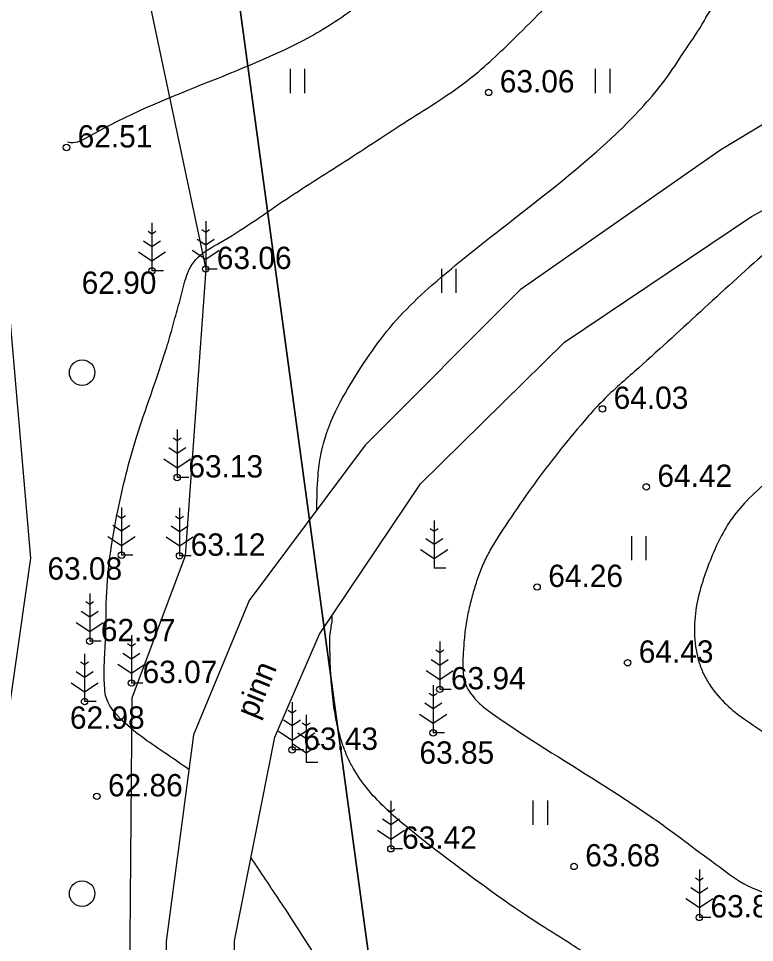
# Model space of a CAD drawing. Extents: x 640640 to 640863, y 6456506 to 6456694.
# Drawn here: x 640685.6 to 640708.67, y 6456610.46 to 6456639.42 of the extents above; entities that cross this region are included whole.
import ezdxf

# ---------------------------------------------------------------- set-up
doc = ezdxf.new("R2010")
doc.units = 0
for name, color, linetype in [('HALJASTUS', 7, 'Continuous'), ('HORISONTAAL', 7, 'Continuous'), ('KORGUS', 7, 'Continuous'), ('MOOTPIIR', 7, 'Continuous'), ('PIIR', 7, 'Continuous'), ('PUU', 7, 'Continuous'), ('TEE', 7, 'Continuous')]:
    doc.layers.add(name, color=color, linetype=linetype)

msp = doc.modelspace()

# ---------------------------------------------------------------- linework, layer by layer
at = {"layer": 'HALJASTUS'}
for p, q in [((640694.111, 6456637.841), (640694.111, 6456637.08)), ((640694.566, 6456637.841), (640694.566, 6456637.08)), ((640703.681, 6456637.841), (640703.681, 6456637.08)), ((640704.136, 6456637.841), (640704.136, 6456637.08)), ((640698.858, 6456631.582), (640698.858, 6456630.821)), ((640699.313, 6456631.582), (640699.313, 6456630.821)), ((640704.811, 6456623.203), (640704.811, 6456622.442)), ((640705.266, 6456623.203), (640705.266, 6456622.442)), ((640701.722, 6456614.909), (640701.722, 6456614.148)), ((640702.177, 6456614.909), (640702.177, 6456614.148))]:
    msp.add_line(p, q, dxfattribs=at)
msp.add_lwpolyline([(640739.929, 6456608.122), (640738.989, 6456614.135), (640736.596, 6456614.438), (640737.089, 6456621.197), (640738.157, 6456621.871), (640741.457, 6456623.362), (640741.469, 6456628.792), (640740.506, 6456633.407), (640736.446, 6456640.76), (640736.446, 6456640.76), (640736.15, 6456654.348), (640717.686, 6456653.959), (640708.142, 6456648.42), (640705.161, 6456647.831), (640701.429, 6456651.877), (640685.999, 6456657.471), (640691.467, 6456631.57), (640690.827, 6456622.584), (640689.149, 6456618.124), (640688.93, 6456591.7)], dxfattribs=at)
for centre in [(640687.593, 6456628.325), (640687.593, 6456611.995)]:
    msp.add_circle(centre, 0.4, dxfattribs=at)
at = {"layer": 'HORISONTAAL'}
for points in [[(640700.6, 6456670.03), (640701.46, 6456667.37), (640702.73, 6456662.92), (640702.83, 6456661.01), (640702.8, 6456660.77), (640702.68, 6456659.72), (640702.61, 6456658.01), (640702.71, 6456656.75), (640703.01, 6456653.08), (640703.02, 6456651.06), (640702.9, 6456650.32), (640702.18, 6456649.22), (640700.37, 6456646.86), (640700.33, 6456646.79), (640697.56, 6456641.42), (640696.28, 6456639.89), (640694.74, 6456638.85), (640687.8, 6456635.72), (640687.23, 6456635.53), (640687.14, 6456635.55)], [(640690.941, 6456615.883), (640690.25, 6456616.36), (640688.86, 6456617.41), (640688.33, 6456618.2), (640688.296, 6456618.517), (640688.285, 6456618.835), (640688.3, 6456619.47), (640688.34, 6456620.29), (640688.35, 6456621.08), (640688.71, 6456623.99), (640689.3, 6456626.3), (640690.17, 6456628.88), (640690.368, 6456629.534), (640690.55, 6456630.193), (640690.731, 6456630.853), (640690.93, 6456631.51), (640691.16, 6456631.87), (640691.92, 6456632.4), (640693.875, 6456633.683), (640695.838, 6456634.949), (640697.798, 6456636.223), (640699.74, 6456637.53), (640701.15, 6456638.81), (640703.049, 6456640.79), (640703.864, 6456641.879), (640704.215, 6456642.47), (640704.52, 6456643.1), (640704.52, 6456643.28), (640704.53, 6456643.32), (640704.825, 6456643.697), (640705.213, 6456643.986), (640705.612, 6456644.265), (640705.94, 6456644.61), (640706.162, 6456644.953), (640706.367, 6456645.306), (640706.64, 6456646.06), (640706.87, 6456648.11), (640706.91, 6456649.05), (640707.115, 6456651.033), (640707.394, 6456653.012), (640707.651, 6456654.992), (640707.79, 6456656.98), (640707.79, 6456657.84), (640707.81, 6456658.9), (640708.03, 6456659.917), (640708.197, 6456660.417), (640708.34, 6456660.92), (640708.455, 6456661.414), (640708.483, 6456661.664), (640708.48, 6456661.91), (640708.39, 6456662.06), (640708.208, 6456662.215), (640707.997, 6456662.341), (640707.808, 6456662.476), (640707.69, 6456662.66), (640707.37, 6456664), (640707.02, 6456665.65), (640705.74, 6456669.9)], [(640694.952, 6456624.025), (640694.99, 6456625.09), (640695.08, 6456625.76), (640695.54, 6456627.11), (640696.163, 6456628.216), (640696.865, 6456629.253), (640697.66, 6456630.206), (640698.56, 6456631.06), (640701.05, 6456633.08), (640704.57, 6456636.04), (640705.944, 6456637.608), (640706.533, 6456638.477), (640707.1, 6456639.36), (640707.15, 6456639.45), (640707.73, 6456640.16), (640708.56, 6456641.08), (640709.23, 6456641.73), (640709.62, 6456642.37), (640709.68, 6456643.22), (640710.05, 6456647.95), (640710.15, 6456648.12), (640710.626, 6456648.611), (640711.165, 6456649.036), (640711.689, 6456649.478), (640711.921, 6456649.731), (640712.12, 6456650.02), (640712.24, 6456650.42), (640712.299, 6456651.948), (640712.302, 6456653.479), (640712.319, 6456655.007), (640712.42, 6456656.53), (640712.58, 6456657.89), (640713.01, 6456662.49), (640713.03, 6456663.47), (640713.05, 6456663.82), (640712.95, 6456664.43), (640711.82, 6456667.17), (640711.46, 6456668.02), (640710.88, 6456669.76)], [(640714.34, 6456636.27), (640710.09, 6456633), (640709.04, 6456632.1), (640704.91, 6456628.36), (640703.85, 6456627.38), (640703.43, 6456626.92), (640702.626, 6456625.955), (640701.863, 6456624.965), (640701.139, 6456623.94), (640700.45, 6456622.87), (640700.221, 6456622.446), (640700.038, 6456622.008), (640699.889, 6456621.555), (640699.76, 6456621.09), (640699.651, 6456620.582), (640699.581, 6456620.071), (640699.543, 6456619.56), (640699.53, 6456619.05), (640699.65, 6456618.47), (640699.817, 6456618.214), (640700.007, 6456617.995), (640700.45, 6456617.64), (640703.78, 6456615.49), (640705.13, 6456614.61), (640706.308, 6456613.772), (640706.887, 6456613.338), (640707.47, 6456612.91), (640708.46, 6456612.24), (640709.11, 6456611.98), (640714.83, 6456610.53), (640715.24, 6456610.47), (640715.58, 6456610.49), (640715.853, 6456610.577), (640716.118, 6456610.677), (640716.63, 6456610.91), (640721.28, 6456613.25), (640723.57, 6456614.43), (640723.8, 6456614.53), (640724.02, 6456614.63), (640725.087, 6456615.177), (640726.111, 6456615.798), (640727.094, 6456616.49), (640727.572, 6456616.862), (640728.04, 6456617.25), (640729.514, 6456618.602), (640730.888, 6456620.032), (640732.185, 6456621.525), (640733.43, 6456623.07), (640733.83, 6456623.64), (640733.982, 6456623.811)], [(640713.314, 6456628.833), (640713.19, 6456628.725), (640713.032, 6456628.586), (640712.88, 6456628.44), (640712.16, 6456627.68), (640711.33, 6456626.83), (640710.627, 6456626.181), (640709.889, 6456625.575), (640709.143, 6456624.964), (640708.42, 6456624.3), (640707.934, 6456623.709), (640707.553, 6456623.054), (640707.253, 6456622.361), (640707.01, 6456621.66), (640706.832, 6456620.877), (640706.795, 6456620.048), (640706.938, 6456619.233), (640707.089, 6456618.849), (640707.3, 6456618.49), (640707.789, 6456617.92), (640708.36, 6456617.46), (640709.1, 6456616.97), (640712.11, 6456615.17), (640713.33, 6456614.55), (640713.719, 6456614.408), (640713.919, 6456614.356), (640714.12, 6456614.31), (640714.59, 6456614.3), (640714.9, 6456614.42), (640718.2, 6456616.79), (640719.535, 6456617.756), (640720.213, 6456618.223), (640720.562, 6456618.443), (640720.92, 6456618.65), (640721.45, 6456618.88), (640722.53, 6456619.32), (640722.946, 6456619.586), (640723.299, 6456619.922), (640723.459, 6456620.117), (640723.608, 6456620.318), (640723.861, 6456620.747), (640724.71, 6456622.63), (640725.017, 6456623.365), (640725.282, 6456624.117), (640725.756, 6456625.638), (640726.272, 6456627.133), (640726.97, 6456628.54), (640727.22, 6456628.92), (640727.57, 6456629.42), (640727.91, 6456629.88), (640728.51, 6456630.464), (640729.217, 6456630.939), (640729.937, 6456631.408), (640730.274, 6456631.667), (640730.431, 6456631.813), (640730.58, 6456631.97), (640730.84, 6456632.312), (640731.04, 6456632.69), (640731.191, 6456633.098), (640731.303, 6456633.517), (640731.414, 6456633.939), (640731.542, 6456634.309)], [(640732.799, 6456606.067), (640732.78, 6456606.065), (640730.284, 6456605.648), (640727.83, 6456605.1), (640727.398, 6456604.969), (640726.972, 6456604.813), (640726.545, 6456604.663), (640726.11, 6456604.55), (640725.08, 6456604.54), (640722.62, 6456605.2), (640718.32, 6456606.37), (640717.412, 6456606.681), (640716.529, 6456607.063), (640715.646, 6456607.453), (640714.74, 6456607.79), (640714.02, 6456607.94), (640711.31, 6456608.09), (640709.83, 6456607.7), (640708.09, 6456607.24), (640707.62, 6456607.38), (640705.255, 6456608.887), (640704.109, 6456609.642), (640702.95, 6456610.39), (640701.95, 6456611.02), (640698.88, 6456613.21), (640697.64, 6456614.19), (640696.532, 6456615.286), (640696.091, 6456615.925), (640695.914, 6456616.272), (640695.77, 6456616.64), (640695.438, 6456618.248), (640695.36, 6456619.87), (640695.36, 6456619.97), (640695.37, 6456620.15), (640695.43, 6456620.58), (640695.426, 6456620.711)], [(640732, 6456582.308), (640731.539, 6456581.177), (640731.358, 6456580.594), (640731.21, 6456580), (640731.143, 6456579.575), (640731.112, 6456579.146), (640731.087, 6456578.717), (640731.04, 6456578.29), (640730.95, 6456577.96), (640730.84, 6456577.95), (640730.612, 6456578.283), (640730.399, 6456578.634), (640730.184, 6456578.985), (640729.95, 6456579.32), (640728.49, 6456581.15), (640728.06, 6456581.54), (640726.912, 6456582.522), (640725.752, 6456583.488), (640724.595, 6456584.46), (640723.46, 6456585.46), (640722.593, 6456586.309), (640721.775, 6456587.205), (640720.29, 6456589.12), (640719.68, 6456590), (640719.34, 6456590.49), (640714.58, 6456597.16), (640713.435, 6456598.769), (640712.858, 6456599.571), (640712.27, 6456600.37), (640711.91, 6456600.54), (640711.74, 6456600.59), (640710.14, 6456601.115), (640708.542, 6456601.645), (640705.41, 6456602.87), (640704.13, 6456603.47), (640702.61, 6456604.19), (640701.618, 6456604.594), (640700.599, 6456604.933), (640699.579, 6456605.276), (640698.58, 6456605.69), (640698.121, 6456605.953), (640697.697, 6456606.268), (640696.99, 6456607.04), (640694.03, 6456611.41), (640693.13, 6456612.76), (640692.886, 6456613.128)]]:
    msp.add_spline(points, degree=3, dxfattribs=at)
at = {"layer": 'KORGUS'}
for centre in [(640700.336, 6456637.106), (640687.103, 6456635.38), (640689.783, 6456631.516), (640691.467, 6456631.57), (640703.905, 6456627.187), (640690.574, 6456625.037), (640705.278, 6456624.742), (640688.827, 6456622.601), (640690.647, 6456622.584), (640701.856, 6456621.605), (640687.83, 6456619.906), (640704.693, 6456619.231), (640689.139, 6456618.594), (640698.805, 6456618.396), (640687.671, 6456618.013), (640698.598, 6456617.032), (640694.178, 6456616.499), (640688.055, 6456615.042), (640697.273, 6456613.399), (640703.015, 6456612.846), (640706.942, 6456611.248)]:
    msp.add_circle(centre, 0.1, dxfattribs=at)
at = {"layer": 'MOOTPIIR'}
msp.add_lwpolyline([(640682.812, 6456600.287), (640685.982, 6456622.504), (640683.322, 6456653.342), (640683.725, 6456671.478), (640717.153, 6456671.747), (640717.197, 6456675.596), (640721.58, 6456676.034), (640731.706, 6456675.64), (640743.192, 6456671.472), (640738.501, 6456664.454), (640738.983, 6456660.111), (640742.008, 6456658.269), (640744.419, 6456654.321), (640740.868, 6456650.724), (640738.983, 6456647.434), (640739.772, 6456644.057), (640747.707, 6456642.565), (640751.257, 6456635.152), (640747.444, 6456633.485), (640744.419, 6456629.581), (640744.156, 6456622.826), (640743.235, 6456607.824)], dxfattribs=at)
at = {"layer": 'PIIR'}
msp.add_lwpolyline([(640734.003, 6456678.754), (640734.74, 6456663.08), (640689.23, 6456664.08), (640700.05, 6456584.5), (640651.277, 6456596.585)], dxfattribs=at)
msp.add_lwpolyline([(640700.05, 6456584.5), (640689.23, 6456664.08), (640734.74, 6456663.08), (640738.92, 6456574.38)], close=True, dxfattribs=at)
at = {"layer": 'PUU'}
for p, q in [((640691.467, 6456633.07), (640691.467, 6456631.57)), ((640689.783, 6456632.666), (640689.659, 6456632.749)), ((640689.783, 6456633.016), (640689.783, 6456631.516)), ((640689.908, 6456632.749), (640689.783, 6456632.666)), ((640691.467, 6456632.72), (640691.342, 6456632.803)), ((640691.591, 6456632.803), (640691.467, 6456632.72)), ((640689.783, 6456632.266), (640689.517, 6456632.444)), ((640690.05, 6456632.444), (640689.783, 6456632.266)), ((640691.467, 6456632.32), (640691.2, 6456632.498)), ((640691.733, 6456632.498), (640691.467, 6456632.32)), ((640691.043, 6456632.159), (640691.467, 6456631.877)), ((640691.467, 6456631.877), (640691.891, 6456632.159)), ((640689.359, 6456632.105), (640689.783, 6456631.823)), ((640689.783, 6456631.823), (640690.207, 6456632.105)), ((640690.143, 6456631.516), (640689.783, 6456631.516)), ((640691.827, 6456631.57), (640691.467, 6456631.57)), ((640690.574, 6456626.537), (640690.574, 6456625.037)), ((640690.574, 6456626.187), (640690.45, 6456626.27)), ((640690.698, 6456626.27), (640690.574, 6456626.187)), ((640690.574, 6456625.787), (640690.307, 6456625.965)), ((640690.841, 6456625.965), (640690.574, 6456625.787)), ((640690.15, 6456625.626), (640690.574, 6456625.343)), ((640690.574, 6456625.343), (640690.998, 6456625.626)), ((640690.934, 6456625.037), (640690.574, 6456625.037)), ((640688.827, 6456624.101), (640688.827, 6456622.601)), ((640690.647, 6456624.084), (640690.647, 6456622.584)), ((640688.827, 6456623.751), (640688.702, 6456623.834)), ((640688.951, 6456623.834), (640688.827, 6456623.751)), ((640690.647, 6456623.734), (640690.523, 6456623.817)), ((640690.772, 6456623.817), (640690.647, 6456623.734)), ((640688.827, 6456623.351), (640688.56, 6456623.529)), ((640689.093, 6456623.529), (640688.827, 6456623.351)), ((640690.647, 6456623.334), (640690.381, 6456623.512)), ((640690.914, 6456623.512), (640690.647, 6456623.334)), ((640698.63, 6456623.69), (640698.63, 6456622.19)), ((640688.402, 6456623.191), (640688.827, 6456622.908)), ((640688.827, 6456622.908), (640689.251, 6456623.191)), ((640690.223, 6456623.173), (640690.647, 6456622.891)), ((640690.647, 6456622.891), (640691.072, 6456623.173)), ((640698.63, 6456623.34), (640698.506, 6456623.423)), ((640698.754, 6456623.423), (640698.63, 6456623.34)), ((640698.63, 6456622.94), (640698.363, 6456623.118)), ((640698.897, 6456623.118), (640698.63, 6456622.94)), ((640689.187, 6456622.601), (640688.827, 6456622.601)), ((640698.206, 6456622.779), (640698.63, 6456622.497)), ((640698.63, 6456622.497), (640699.054, 6456622.779)), ((640691.007, 6456622.584), (640690.647, 6456622.584)), ((640698.99, 6456622.19), (640698.63, 6456622.19)), ((640687.83, 6456621.406), (640687.83, 6456619.906)), ((640687.83, 6456621.056), (640687.705, 6456621.139)), ((640687.954, 6456621.139), (640687.83, 6456621.056)), ((640687.83, 6456620.656), (640687.563, 6456620.834)), ((640688.096, 6456620.834), (640687.83, 6456620.656)), ((640687.405, 6456620.495), (640687.83, 6456620.212)), ((640687.83, 6456620.212), (640688.254, 6456620.495)), ((640689.139, 6456620.094), (640689.139, 6456618.594)), ((640688.19, 6456619.906), (640687.83, 6456619.906)), ((640689.139, 6456619.744), (640689.015, 6456619.827)), ((640689.264, 6456619.827), (640689.139, 6456619.744)), ((640698.805, 6456619.896), (640698.805, 6456618.396)), ((640687.671, 6456619.513), (640687.671, 6456618.013)), ((640689.139, 6456619.344), (640688.873, 6456619.522)), ((640689.406, 6456619.522), (640689.139, 6456619.344)), ((640698.805, 6456619.546), (640698.681, 6456619.629)), ((640698.93, 6456619.629), (640698.805, 6456619.546)), ((640687.671, 6456619.163), (640687.547, 6456619.246)), ((640687.796, 6456619.246), (640687.671, 6456619.163)), ((640688.715, 6456619.183), (640689.139, 6456618.901)), ((640689.139, 6456618.901), (640689.564, 6456619.183)), ((640698.805, 6456619.146), (640698.539, 6456619.324)), ((640699.072, 6456619.324), (640698.805, 6456619.146)), ((640687.671, 6456618.763), (640687.405, 6456618.941)), ((640687.938, 6456618.941), (640687.671, 6456618.763)), ((640698.381, 6456618.985), (640698.805, 6456618.702)), ((640698.805, 6456618.702), (640699.229, 6456618.985)), ((640687.247, 6456618.603), (640687.671, 6456618.32)), ((640687.671, 6456618.32), (640688.095, 6456618.603)), ((640689.499, 6456618.594), (640689.139, 6456618.594)), ((640698.598, 6456618.182), (640698.474, 6456618.265)), ((640698.598, 6456618.532), (640698.598, 6456617.032)), ((640698.723, 6456618.265), (640698.598, 6456618.182)), ((640699.165, 6456618.396), (640698.805, 6456618.396)), ((640688.031, 6456618.013), (640687.671, 6456618.013)), ((640694.178, 6456617.999), (640694.178, 6456616.499)), ((640698.598, 6456617.782), (640698.332, 6456617.959)), ((640698.865, 6456617.959), (640698.598, 6456617.782)), ((640694.178, 6456617.649), (640694.053, 6456617.732)), ((640694.302, 6456617.732), (640694.178, 6456617.649)), ((640694.178, 6456617.249), (640693.911, 6456617.427)), ((640694.444, 6456617.427), (640694.178, 6456617.249)), ((640694.62, 6456617.6), (640694.62, 6456616.1)), ((640698.174, 6456617.621), (640698.598, 6456617.338)), ((640698.598, 6456617.338), (640699.022, 6456617.621)), ((640694.62, 6456617.25), (640694.496, 6456617.333)), ((640694.744, 6456617.333), (640694.62, 6456617.25)), ((640693.753, 6456617.088), (640694.178, 6456616.805)), ((640694.178, 6456616.805), (640694.602, 6456617.088)), ((640694.62, 6456616.85), (640694.353, 6456617.028)), ((640694.887, 6456617.028), (640694.62, 6456616.85)), ((640698.958, 6456617.032), (640698.598, 6456617.032)), ((640694.196, 6456616.689), (640694.62, 6456616.407)), ((640694.62, 6456616.407), (640695.044, 6456616.689)), ((640694.538, 6456616.499), (640694.178, 6456616.499)), ((640694.98, 6456616.1), (640694.62, 6456616.1)), ((640697.273, 6456614.899), (640697.273, 6456613.399)), ((640697.273, 6456614.549), (640697.149, 6456614.632)), ((640697.398, 6456614.632), (640697.273, 6456614.549)), ((640697.273, 6456614.149), (640697.007, 6456614.327)), ((640697.54, 6456614.327), (640697.273, 6456614.149)), ((640696.849, 6456613.988), (640697.273, 6456613.706)), ((640697.273, 6456613.706), (640697.698, 6456613.988)), ((640697.633, 6456613.399), (640697.273, 6456613.399)), ((640706.942, 6456612.748), (640706.942, 6456611.248)), ((640706.942, 6456612.398), (640706.818, 6456612.481)), ((640707.067, 6456612.481), (640706.942, 6456612.398)), ((640706.942, 6456611.998), (640706.676, 6456612.176)), ((640707.209, 6456612.176), (640706.942, 6456611.998)), ((640706.518, 6456611.838), (640706.942, 6456611.555)), ((640706.942, 6456611.555), (640707.366, 6456611.838)), ((640707.302, 6456611.248), (640706.942, 6456611.248))]:
    msp.add_line(p, q, dxfattribs=at)
at = {"layer": 'TEE'}
for points in [[(640733.618, 6456589.911), (640735.559, 6456615.515), (640736.237, 6456623.24), (640736.204, 6456628.16), (640735.242, 6456632.76), (640731.617, 6456639.296), (640728.503, 6456641.607), (640719.225, 6456641.966), (640713.332, 6456638.745), (640707.62, 6456635.307), (640701.328, 6456630.914), (640696.461, 6456626.054), (640692.834, 6456621.178), (640691.085, 6456616.976), (640690.231, 6456610.497), (640690.151, 6456603.655)], [(640698.919, 6456582.109), (640697.059, 6456584.63), (640695.11, 6456587.395), (640694.457, 6456589.146), (640692.627, 6456598.557), (640692.373, 6456603.295), (640692.365, 6456610.518), (640693.639, 6456616.898), (640695.035, 6456620.128), (640698.2, 6456624.84), (640702.71, 6456629.274), (640708.577, 6456633.221), (640714.273, 6456636.31), (640719.977, 6456638.964), (640727.061, 6456639.168), (640730.136, 6456636.685), (640732.9, 6456632.016), (640734.089, 6456627.616), (640733.973, 6456623.503), (640733.52, 6456615.816), (640731.599, 6456589.832), (640732.137, 6456579.739), (640732.205, 6456575.882), (640730.852, 6456573.945)]]:
    msp.add_lwpolyline(points, dxfattribs=at)

# ---------------------------------------------------------------- texts
at = {"layer": 'KORGUS'}
for s, p in [('63.06', (640700.686, 6456637.106)), ('62.51', (640687.453, 6456635.38)), ('63.06', (640691.817, 6456631.57)), ('62.90', (640687.58, 6456630.793)), ('64.03', (640704.255, 6456627.187)), ('63.13', (640690.924, 6456625.037)), ('64.42', (640705.628, 6456624.742)), ('63.12', (640690.997, 6456622.584)), ('63.08', (640686.506, 6456621.835)), ('64.26', (640702.206, 6456621.605)), ('62.97', (640688.18, 6456619.906)), ('64.43', (640705.043, 6456619.231)), ('63.07', (640689.489, 6456618.594)), ('63.94', (640699.155, 6456618.396)), ('62.98', (640687.211, 6456617.162)), ('63.43', (640694.528, 6456616.499)), ('63.85', (640698.168, 6456616.066)), ('62.86', (640688.405, 6456615.042)), ('63.42', (640697.623, 6456613.399)), ('63.68', (640703.365, 6456612.846)), ('63.82', (640707.292, 6456611.248))]:
    msp.add_text(s, height=0.7, dxfattribs=at).set_placement(p)
at = {"layer": 'TEE'}
msp.add_text('pinn', height=0.7, rotation=67.6708, dxfattribs=at).set_placement((640693.038, 6456617.446))

doc.saveas('drawing.dxf')
